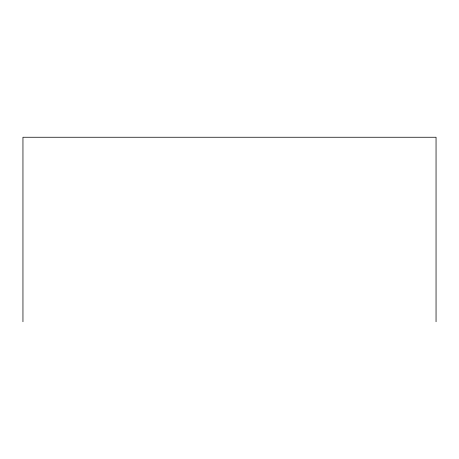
<?xml version="1.0" encoding="UTF-8"?>
<svg xmlns="http://www.w3.org/2000/svg" width="459" height="459" viewBox="0 0 459 459"><rect width="100%" height="100%" fill="white"/><g stroke="black" fill="none" stroke-linecap="round" stroke-linejoin="round"><path stroke-width="0.69" d="M436.05 321.748L436.05 137.252L22.95 137.252L22.95 321.748"/></g></svg>
